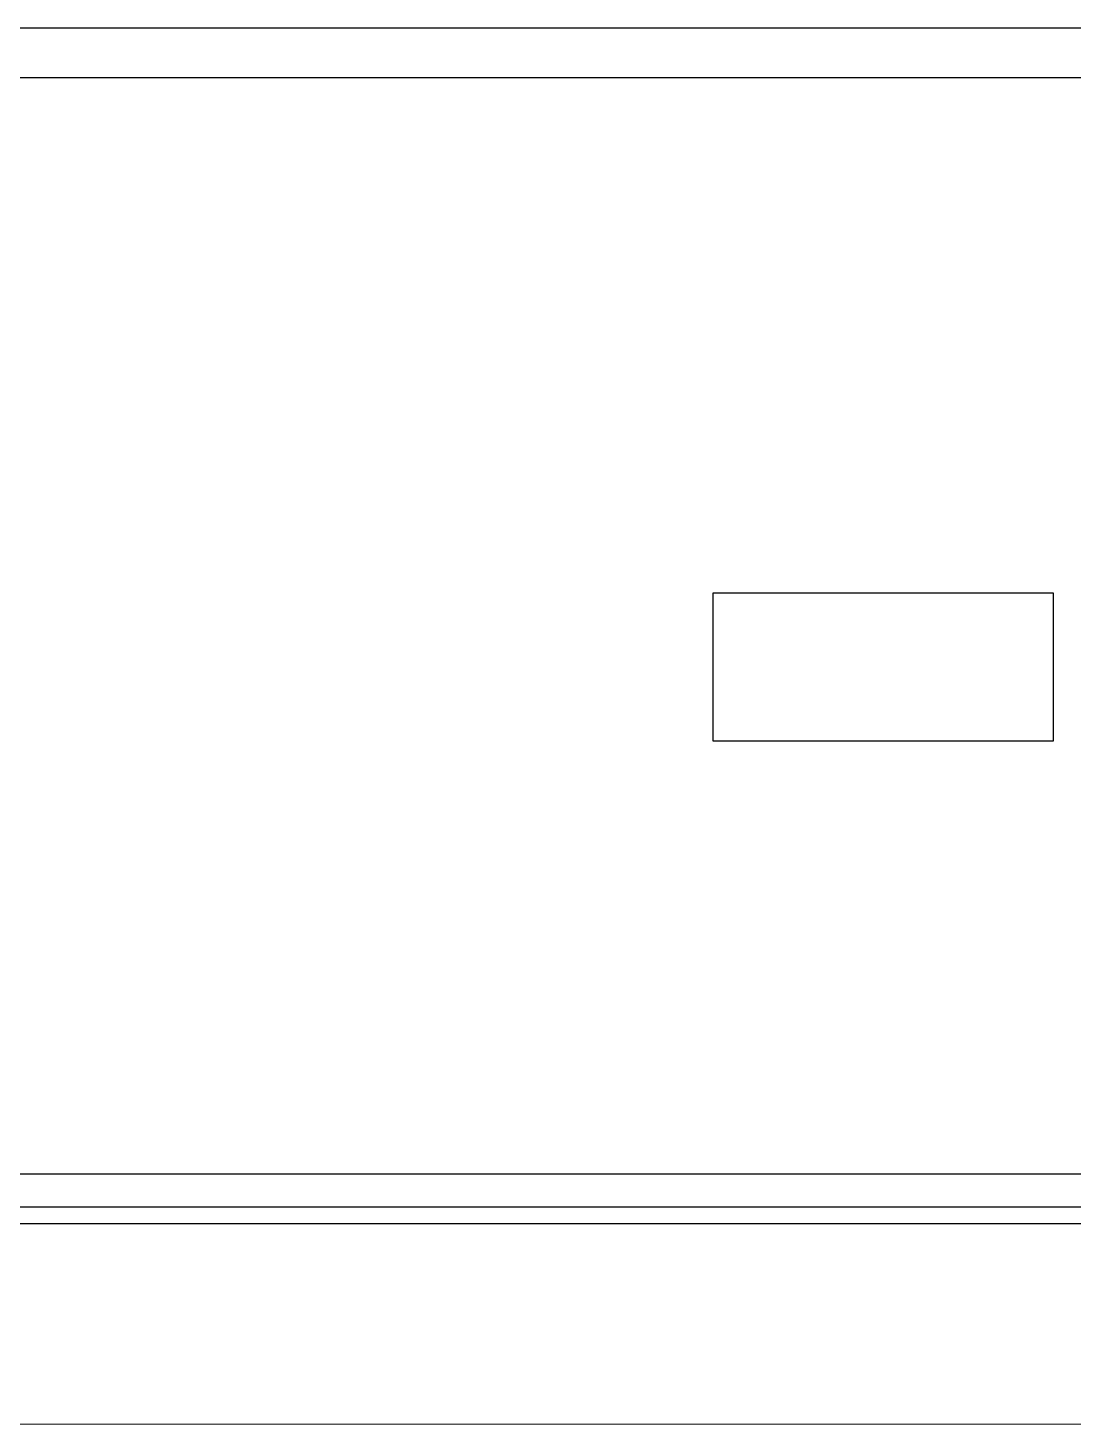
# Model space of a CAD drawing. Extents: x -49 to 275, y -8 to 142.
# Drawn here: x 135.335 to 136.561, y 124.533 to 126.171 of the extents above; entities that cross this region are included whole.
import ezdxf
from ezdxf.enums import TextEntityAlignment as Align

# ---------------------------------------------------------------- set-up
doc = ezdxf.new("R2010")
doc.units = 0
doc.header["$LTSCALE"] = 0.5
doc.header["$MEASUREMENT"] = 0
doc.layers.get('0').update_dxf_attribs({"linetype": 'CONTINUOUS'})
doc.layers.add('RISER', color=7, linetype='CONTINUOUS')
doc.styles.add('ARIAL', font='arial.ttf')

# ---------------------------------------------------------------- blocks, each defined once
blk = doc.blocks.new('*U52')
at = {"layer": 'RISER', "color": 7}
for points in [[(-1.9245, 0.6917), (1.9246, 0.6917), (2.008, 0.6917), (2.0875, 0.6917), (2.1596, 0.6917), (2.2209, 0.6917), (2.2686, 0.6917), (2.3004, 0.6917), (2.315, 0.6917)], [(1.9246, -0.6917), (-1.9245, -0.6917)], [(1.9245, -0.7113), (-1.9245, -0.7113)], [(-2.056, -0.9459), (-1.509, -0.9462), (2.056, -0.9459)]]:
    blk.add_lwpolyline(points, dxfattribs=at)
at = {"layer": 'RISER'}
for points in [[(-1.7611, -0.6526), (1.7611, -0.6526), (1.7883, -0.6503), (1.8147, -0.6432), (1.8394, -0.6317), (1.8617, -0.616), (1.881, -0.5967), (1.8967, -0.5744), (1.9082, -0.5496), (1.9153, -0.5233), (1.9177, -0.4961), (1.9177, 0.4764), (1.9153, 0.5036), (1.9082, 0.53), (1.8967, 0.5547), (1.881, 0.5771), (1.8617, 0.5964), (1.8394, 0.612), (1.8147, 0.6236), (1.7883, 0.6306), (1.7611, 0.633), (-1.7611, 0.633)], [(-1.7611, -0.6526), (1.7611, -0.6526), (1.7883, -0.6503), (1.8147, -0.6432), (1.8394, -0.6317), (1.8617, -0.616), (1.881, -0.5967), (1.8967, -0.5744), (1.9082, -0.5496), (1.9153, -0.5233), (1.9177, -0.4961), (1.9177, 0.4764), (1.9153, 0.5036), (1.9082, 0.53), (1.8967, 0.5547), (1.881, 0.5771), (1.8617, 0.5964), (1.8394, 0.612), (1.8147, 0.6236), (1.7883, 0.6306), (1.7611, 0.633), (-1.7611, 0.633)], [(1.237, -0.1447), (1.237, 0.0287), (0.8374, 0.0287)], [(0.8374, 0.0287), (0.8374, -0.1447)], [(1.237, -0.1447), (1.237, 0.0287), (0.8374, 0.0287)], [(0.8374, 0.0287), (0.8374, -0.1447)], [(0.8374, -0.1447), (1.237, -0.1447)], [(0.8374, -0.1447), (1.237, -0.1447)]]:
    blk.add_lwpolyline(points, dxfattribs=at)
at = {"layer": 'RISER', "color": 1, "style": 'ARIAL'}
blk.add_attdef('STATIONID', text='', height=0.6875, dxfattribs=at).set_placement((0, 2.5265), align=Align.CENTER)
blk.add_attdef('DRAWINGREF', text='', height=0.6875, dxfattribs=at).set_placement((0, -1.446), align=Align.TOP_CENTER)

msp = doc.modelspace()

# ---------------------------------------------------------------- block references
msp.add_blockref('*U52', (135.3013, 125.4794))

doc.saveas('drawing.dxf')
